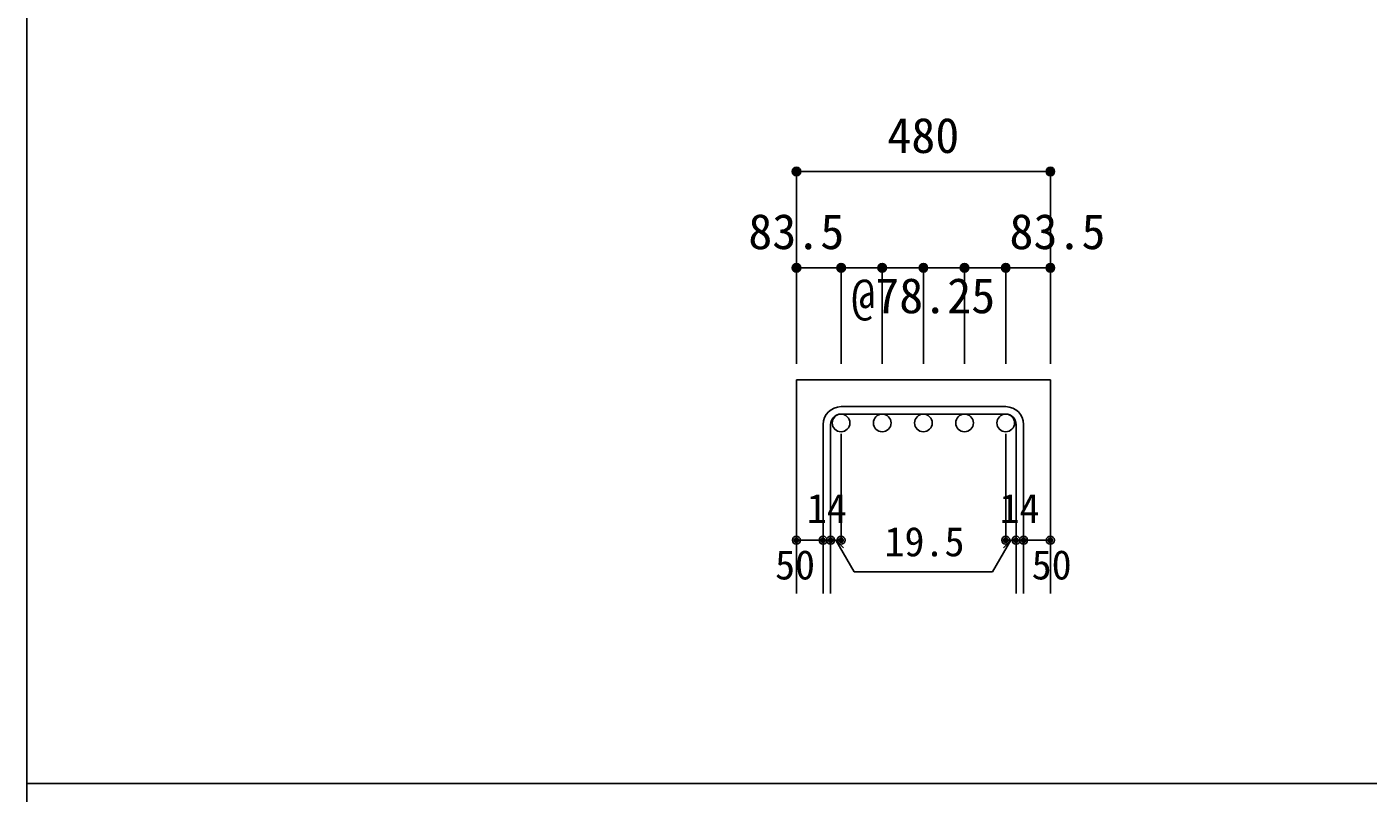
# Model space of a CAD drawing. Units: millimetres at full size, sheet at 1:30; details may follow other scales. Extents: x -5973 to 5954, y -4195 to 4201.
# Drawn here: x -5973 to -3464, y -15 to 1419 of the extents above; entities that cross this region are included whole.
import ezdxf
from ezdxf.enums import TextEntityAlignment as Align

# ---------------------------------------------------------------- set-up
doc = ezdxf.new("R2010")
doc.units = ezdxf.units.MM
doc.header["$LTSCALE"] = 30
doc.header["$PDMODE"] = 32
doc.header["$PDSIZE"] = 15
for name, color, linetype in [('0-1_躯体線', 2, 'Continuous'), ('0-5_基礎梁筋', 7, 'Continuous'), ('0-6_スタラップ筋', 7, 'Continuous'), ('0-D_寸法', 4, 'Continuous'), ('F-0_枠', 6, 'Continuous')]:
    doc.layers.add(name, color=color, linetype=linetype)
doc.styles.add('ＭＳ ゴシック', font='')
doc.styles.get('ＭＳ ゴシック').set_extended_font_data('MS Gothic')

msp = doc.modelspace()

# ---------------------------------------------------------------- linework, layer by layer
at = {"layer": '0-1_躯体線'}
for p, q in [((-4533.3, 758.3), (-4533.3, 358.3)), ((-4533.3, 758.3), (-4058.3, 758.3)), ((-4058.3, 758.3), (-4058.3, 358.3))]:
    msp.add_line(p, q, dxfattribs=at)
at = {"layer": '0-5_基礎梁筋', "color": 3}
for centre in [(-4449.8, 677.8), (-4372.8, 677.8), (-4295.8, 677.8), (-4218.8, 677.8), (-4141.8, 677.8)]:
    msp.add_circle(centre, 16.5, dxfattribs=at)
at = {"layer": '0-6_スタラップ筋'}
for p, q in [((-4141.8, 708.3), (-4449.8, 708.3)), ((-4141.8, 694.3), (-4449.8, 694.3)), ((-4483.3, 674.8), (-4483.3, 358.3)), ((-4469.3, 674.8), (-4469.3, 358.3)), ((-4122.3, 674.8), (-4122.3, 358.3)), ((-4108.3, 674.8), (-4108.3, 358.3))]:
    msp.add_line(p, q, dxfattribs=at)
for centre, radius, start, end in [((-4449.8, 674.8), 33.5, 90, 180), ((-4141.8, 674.8), 33.5, 0, 90), ((-4449.8, 674.8), 19.5, 90, 180), ((-4141.8, 674.8), 19.5, 0, 90)]:
    msp.add_arc(centre, radius, start, end, dxfattribs=at)
at = {"layer": '0-D_寸法'}
for p, q in [((-4533.3, 1148.3), (-4533.3, 968.3)), ((-4533.3, 1148.3), (-4058.3, 1148.3)), ((-4533.3, 1148.3), (-4058.3, 1148.3)), ((-4058.3, 1148.3), (-4058.3, 968.3)), ((-4449.8, 968.3), (-4533.3, 968.3)), ((-4533.3, 968.3), (-4533.3, 788.3)), ((-4295.8, 968.3), (-4449.8, 968.3)), ((-4449.8, 968.3), (-4449.8, 788.3)), ((-4372.8, 968.3), (-4372.8, 788.3)), ((-4141.8, 968.3), (-4295.8, 968.3)), ((-4295.8, 968.3), (-4295.8, 788.3)), ((-4218.8, 968.3), (-4218.8, 788.3)), ((-4058.3, 968.3), (-4141.8, 968.3)), ((-4141.8, 968.3), (-4141.8, 788.3)), ((-4058.3, 968.3), (-4058.3, 788.3)), ((-4449.8, 458.3), (-4449.8, 657.63)), ((-4141.8, 458.3), (-4141.8, 657.63)), ((-4533.3, 458.3), (-4483.3, 458.3)), ((-4483.3, 458.3), (-4449.8, 458.3)), ((-4459.55, 458.3), (-4445.41, 444.16)), ((-4459.55, 458.3), (-4425.33, 399.02)), ((-4132.05, 458.3), (-4166.27, 399.02)), ((-4132.05, 458.3), (-4146.19, 444.16)), ((-4141.8, 458.3), (-4058.3, 458.3)), ((-4122.3, 458.3), (-4108.3, 458.3)), ((-4425.33, 399.02), (-4166.27, 399.02))]:
    msp.add_line(p, q, dxfattribs=at)
msp.add_lwpolyline([(-4058.3, 1148.3), (-4058.3, 968.3), (-4058.3, 788.3)], dxfattribs=at)
for centre, radius in [((-4533.3, 1148.3), 8), ((-4533.3, 1148.3), 7.2), ((-4533.3, 1148.3), 6.4), ((-4058.3, 1148.3), 8), ((-4058.3, 1148.3), 7.2), ((-4058.3, 1148.3), 6.4), ((-4533.3, 1148.3), 5.6), ((-4533.3, 1148.3), 4.8), ((-4533.3, 1148.3), 4), ((-4533.3, 1148.3), 3.2), ((-4533.3, 1148.3), 2.4), ((-4533.3, 1148.3), 1.6), ((-4533.3, 1148.3), 0.8), ((-4058.3, 1148.3), 5.6), ((-4058.3, 1148.3), 4.8), ((-4058.3, 1148.3), 4), ((-4058.3, 1148.3), 3.2), ((-4058.3, 1148.3), 2.4), ((-4058.3, 1148.3), 1.6), ((-4058.3, 1148.3), 0.8), ((-4533.3, 968.3), 8), ((-4533.3, 968.3), 7.2), ((-4533.3, 968.3), 6.4), ((-4533.3, 968.3), 5.6), ((-4533.3, 968.3), 4.8), ((-4533.3, 968.3), 4), ((-4533.3, 968.3), 3.2), ((-4533.3, 968.3), 2.4), ((-4533.3, 968.3), 1.6), ((-4533.3, 968.3), 0.8), ((-4449.8, 968.3), 8), ((-4449.8, 968.3), 7.2), ((-4449.8, 968.3), 6.4), ((-4449.8, 968.3), 5.6), ((-4449.8, 968.3), 4.8), ((-4449.8, 968.3), 4), ((-4449.8, 968.3), 3.2), ((-4449.8, 968.3), 2.4), ((-4449.8, 968.3), 1.6), ((-4449.8, 968.3), 0.8), ((-4372.8, 968.3), 8), ((-4372.8, 968.3), 7.2), ((-4372.8, 968.3), 6.4), ((-4372.8, 968.3), 5.6), ((-4372.8, 968.3), 4.8), ((-4372.8, 968.3), 4), ((-4372.8, 968.3), 3.2), ((-4372.8, 968.3), 2.4), ((-4372.8, 968.3), 1.6), ((-4372.8, 968.3), 0.8), ((-4295.8, 968.3), 8), ((-4295.8, 968.3), 7.2), ((-4295.8, 968.3), 6.4), ((-4295.8, 968.3), 5.6), ((-4295.8, 968.3), 4.8), ((-4295.8, 968.3), 4), ((-4295.8, 968.3), 3.2), ((-4295.8, 968.3), 2.4), ((-4295.8, 968.3), 1.6), ((-4295.8, 968.3), 0.8), ((-4218.8, 968.3), 8), ((-4218.8, 968.3), 7.2), ((-4218.8, 968.3), 6.4), ((-4218.8, 968.3), 5.6), ((-4218.8, 968.3), 4.8), ((-4218.8, 968.3), 4), ((-4218.8, 968.3), 3.2), ((-4218.8, 968.3), 2.4), ((-4218.8, 968.3), 1.6), ((-4218.8, 968.3), 0.8), ((-4141.8, 968.3), 8), ((-4141.8, 968.3), 7.2), ((-4141.8, 968.3), 6.4), ((-4141.8, 968.3), 5.6), ((-4141.8, 968.3), 4.8), ((-4141.8, 968.3), 4), ((-4141.8, 968.3), 3.2), ((-4141.8, 968.3), 2.4), ((-4141.8, 968.3), 1.6), ((-4141.8, 968.3), 0.8), ((-4058.3, 968.3), 8), ((-4058.3, 968.3), 7.2), ((-4058.3, 968.3), 6.4), ((-4058.3, 968.3), 5.6), ((-4058.3, 968.3), 4.8), ((-4058.3, 968.3), 4), ((-4058.3, 968.3), 3.2), ((-4058.3, 968.3), 2.4), ((-4058.3, 968.3), 1.6), ((-4058.3, 968.3), 0.8), ((-4533.3, 458.3), 4), ((-4533.3, 458.3), 3.6), ((-4533.3, 458.3), 3.2), ((-4533.3, 458.3), 2.8), ((-4533.3, 458.3), 2.4), ((-4533.3, 458.3), 2), ((-4533.3, 458.3), 1.6), ((-4533.3, 458.3), 1.2), ((-4533.3, 458.3), 0.8), ((-4533.3, 458.3), 0.4), ((-4483.3, 458.3), 4), ((-4483.3, 458.3), 3.6), ((-4483.3, 458.3), 3.2), ((-4483.3, 458.3), 2.8), ((-4483.3, 458.3), 2.4), ((-4483.3, 458.3), 2), ((-4483.3, 458.3), 1.6), ((-4483.3, 458.3), 1.2), ((-4483.3, 458.3), 0.8), ((-4483.3, 458.3), 0.4), ((-4469.3, 458.3), 4), ((-4469.3, 458.3), 3.6), ((-4469.3, 458.3), 3.2), ((-4469.3, 458.3), 2.8), ((-4469.3, 458.3), 2.4), ((-4469.3, 458.3), 2), ((-4469.3, 458.3), 1.6), ((-4469.3, 458.3), 1.2), ((-4469.3, 458.3), 0.8), ((-4469.3, 458.3), 0.4), ((-4449.8, 458.3), 4), ((-4449.8, 458.3), 3.6), ((-4449.8, 458.3), 3.2), ((-4449.8, 458.3), 2.8), ((-4449.8, 458.3), 2.4), ((-4449.8, 458.3), 2), ((-4449.8, 458.3), 1.6), ((-4449.8, 458.3), 1.2), ((-4449.8, 458.3), 0.8), ((-4449.8, 458.3), 0.4), ((-4141.8, 458.3), 4), ((-4141.8, 458.3), 3.6), ((-4141.8, 458.3), 3.2), ((-4141.8, 458.3), 2.8), ((-4141.8, 458.3), 2.4), ((-4141.8, 458.3), 2), ((-4141.8, 458.3), 1.6), ((-4141.8, 458.3), 1.2), ((-4141.8, 458.3), 0.8), ((-4141.8, 458.3), 0.4), ((-4122.3, 458.3), 4), ((-4122.3, 458.3), 3.6), ((-4122.3, 458.3), 3.2), ((-4122.3, 458.3), 2.8), ((-4122.3, 458.3), 2.4), ((-4122.3, 458.3), 2), ((-4122.3, 458.3), 1.6), ((-4122.3, 458.3), 1.2), ((-4122.3, 458.3), 0.8), ((-4122.3, 458.3), 0.4), ((-4108.3, 458.3), 4), ((-4108.3, 458.3), 3.6), ((-4108.3, 458.3), 3.2), ((-4108.3, 458.3), 2.8), ((-4108.3, 458.3), 2.4), ((-4108.3, 458.3), 2), ((-4108.3, 458.3), 1.6), ((-4108.3, 458.3), 1.2), ((-4108.3, 458.3), 0.8), ((-4108.3, 458.3), 0.4), ((-4058.3, 458.3), 4), ((-4058.3, 458.3), 3.6), ((-4058.3, 458.3), 3.2), ((-4058.3, 458.3), 2.8), ((-4058.3, 458.3), 2.4), ((-4058.3, 458.3), 2), ((-4058.3, 458.3), 1.6), ((-4058.3, 458.3), 1.2), ((-4058.3, 458.3), 0.8), ((-4058.3, 458.3), 0.4)]:
    msp.add_circle(centre, radius, dxfattribs=at)
at = {"layer": '0-D_寸法', "color": 7}
for p in [(-4533.3, 1148.3), (-4058.3, 1148.3), (-4533.3, 968.3), (-4449.8, 968.3), (-4372.8, 968.3), (-4295.8, 968.3), (-4218.8, 968.3), (-4141.8, 968.3), (-4058.3, 968.3), (-4533.3, 458.3), (-4483.3, 458.3), (-4469.3, 458.3), (-4449.8, 458.3), (-4141.8, 458.3), (-4122.3, 458.3), (-4108.3, 458.3), (-4058.3, 458.3)]:
    msp.add_point(p, dxfattribs=at)
at = {"layer": 'F-0_枠'}
msp.add_line((-5972.88, 4201.15), (-5972.88, -4195.24), dxfattribs=at)
at = {"layer": 'F-0_枠', "color": 2}
msp.add_line((3723.6, 2.95), (-5972.88, 2.95), dxfattribs=at)

# ---------------------------------------------------------------- texts
at = {"layer": '0-D_寸法', "style": 'ＭＳ ゴシック'}
for s, height, p in [('480', 65.98, (-4363.3, 1163.3)), ('83.5', 65.98, (-4623.3, 983.3)), ('83.5', 65.98, (-4134.8, 983.3)), ('@78.25', 65.98, (-4430.8, 863.3)), ('14', 54.99, (-4513.84, 473.75)), ('14', 54.99, (-4153.26, 473.75)), ('19.5', 54.99, (-4368.56, 411.67)), ('50', 54.99, (-4573.3, 368.3)), ('50', 54.99, (-4093.3, 368.3))]:
    msp.add_text(s, height=height, dxfattribs=at).set_placement(p, align=Align.BOTTOM_LEFT)

doc.saveas('drawing.dxf')
